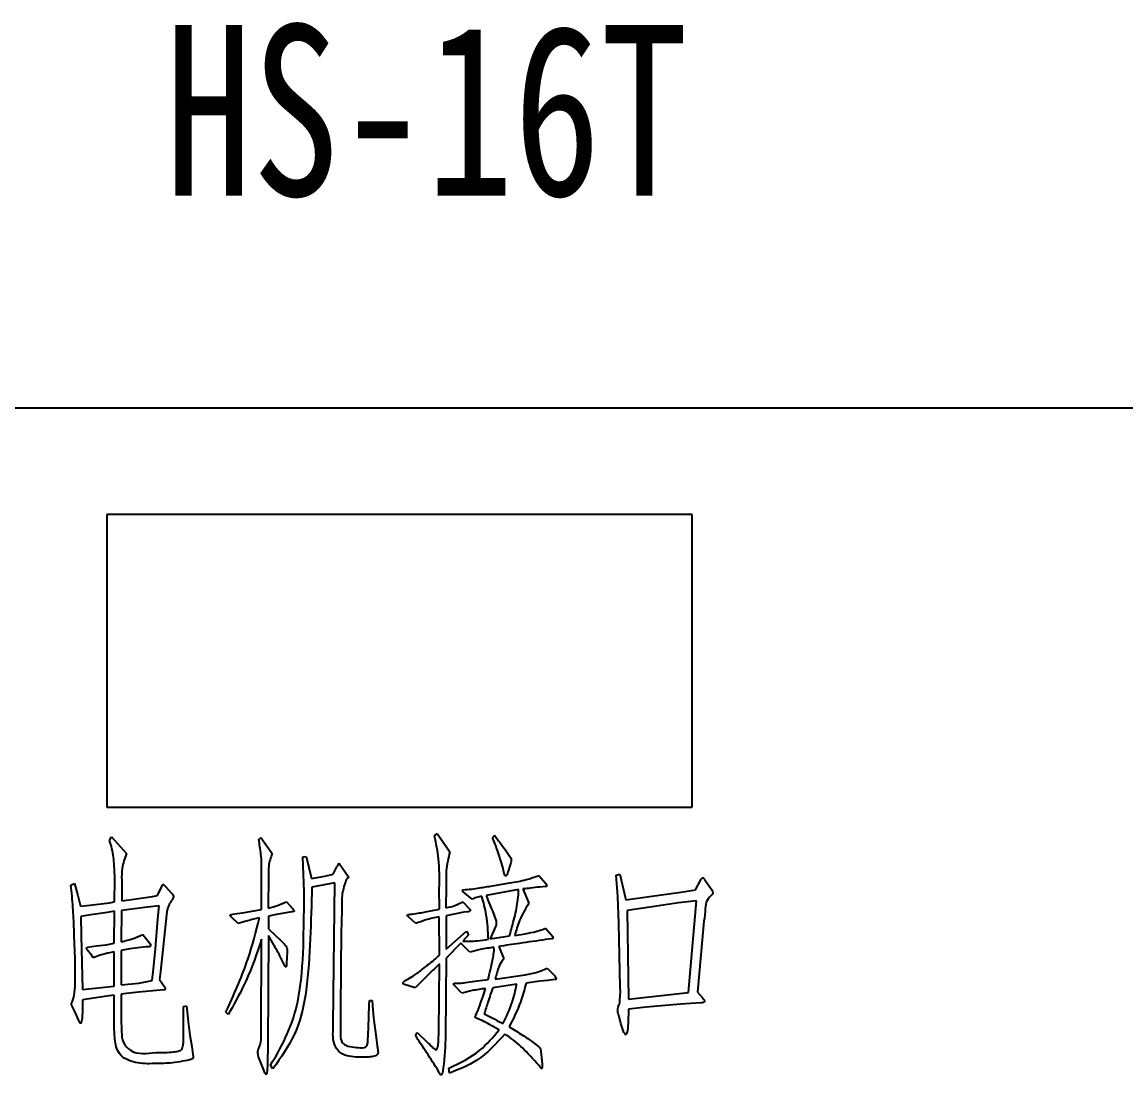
# Model space of a CAD drawing. Header units: millimetres. Extents: x 514 to 849, y -119 to 297.
# Drawn here: x 558.54 to 581.16, y 275.18 to 296.77 of the extents above; entities that cross this region are included whole.
import ezdxf

# ---------------------------------------------------------------- set-up
doc = ezdxf.new("R2010")
doc.units = ezdxf.units.MM
doc.styles.add('SLDTEXTSTYLE1', font='hyswlongfangsong.ttf')

msp = doc.modelspace()

# ---------------------------------------------------------------- linework, layer by layer
at = {"color": 7, "linetype": 'Continuous', "lineweight": 25}
for p, q in [((514.247, 288.858), (614.247, 288.858)), ((560.275, 286.669), (560.275, 280.669)), ((572.275, 286.669), (560.275, 286.669)), ((572.275, 280.669), (572.275, 286.669)), ((560.275, 280.669), (572.275, 280.669)), ((566.994, 280.08), (567.044, 280.131)), ((567.044, 280.131), (567.306, 279.758)), ((568.177, 280.045), (568.217, 280.096)), ((560.327, 279.99), (560.373, 280.06)), ((560.373, 280.06), (560.675, 279.718)), ((563.387, 280.01), (563.431, 280.05)), ((563.431, 280.05), (563.663, 279.718)), ((564.293, 279.653), (564.358, 279.662)), ((564.317, 278.938), (564.293, 279.653)), ((564.358, 279.662), (564.469, 279.21)), ((568.468, 279.763), (568.549, 279.642)), ((564.917, 279.295), (564.992, 279.446)), ((565.078, 279.461), (565.194, 279.29)), ((568.413, 279.335), (568.388, 279.441)), ((568.554, 279.532), (568.494, 279.335)), ((560.433, 278.731), (560.438, 279.194)), ((563.447, 278.57), (563.447, 279.315)), ((563.588, 279.254), (563.583, 278.6)), ((564.469, 279.21), (564.74, 279.254)), ((564.74, 279.254), (564.917, 279.295)), ((565.194, 279.29), (565.229, 279.24)), ((569.128, 279.27), (569.274, 279.104)), ((570.717, 279.275), (570.787, 279.295)), ((570.747, 278.842), (570.717, 279.275)), ((570.787, 279.295), (570.913, 278.771)), ((559.538, 279.073), (559.613, 279.104)), ((559.613, 279.104), (559.679, 278.857)), ((560.579, 279.174), (560.579, 278.751)), ((561.31, 278.857), (561.395, 279.033)), ((561.48, 279.043), (561.601, 278.908)), ((564.947, 279.119), (564.478, 279.033)), ((564.921, 276.843), (564.947, 279.119)), ((567.095, 278.58), (567.089, 279.003)), ((567.23, 279.043), (567.225, 278.606)), ((568.715, 278.983), (568.051, 278.862)), ((568.177, 279.058), (568.534, 279.119)), ((568.71, 278.872), (568.715, 278.983)), ((568.801, 278.993), (568.922, 278.701)), ((569.264, 279.043), (569.149, 279.033)), ((572.041, 278.928), (572.343, 278.978)), ((572.343, 278.978), (572.443, 279.169)), ((572.529, 279.184), (572.675, 278.973)), ((559.679, 278.857), (559.734, 278.641)), ((560.579, 278.751), (560.826, 278.782)), ((560.826, 278.782), (561.213, 278.837)), ((561.213, 278.837), (561.31, 278.857)), ((567.764, 278.787), (567.578, 278.938)), ((570.772, 278.293), (570.747, 278.842)), ((570.913, 278.771), (571.396, 278.837)), ((571.396, 278.837), (572.041, 278.928)), ((572.358, 278.747), (571.991, 278.706)), ((572.197, 276.869), (572.358, 278.747)), ((559.734, 278.641), (559.925, 278.661)), ((559.925, 278.661), (560.327, 278.711)), ((560.283, 278.509), (559.945, 278.465)), ((560.433, 278.535), (560.283, 278.509)), ((560.327, 278.711), (560.433, 278.731)), ((560.428, 277.881), (560.433, 278.535)), ((560.574, 278.55), (560.569, 277.911)), ((561.108, 278.621), (560.574, 278.55)), ((561.345, 278.646), (561.108, 278.621)), ((561.319, 278.379), (561.345, 278.646)), ((562.853, 278.474), (563.094, 278.509)), ((563.094, 278.509), (563.29, 278.545)), ((563.29, 278.545), (563.447, 278.57)), ((564.066, 278.525), (563.789, 278.474)), ((563.955, 278.731), (564.086, 278.586)), ((566.808, 278.525), (567.095, 278.58)), ((567.593, 278.515), (567.23, 278.445)), ((567.568, 278.731), (567.703, 278.59)), ((567.673, 278.525), (567.593, 278.515)), ((568.187, 278.525), (568.247, 278.354)), ((571.452, 278.63), (570.938, 278.555)), ((570.938, 278.555), (570.968, 276.737)), ((571.991, 278.706), (571.452, 278.63)), ((559.945, 278.465), (559.739, 278.429)), ((559.739, 278.429), (559.749, 278.037)), ((561.269, 277.764), (561.319, 278.379)), ((561.495, 278.465), (561.44, 277.941)), ((562.964, 278.283), (562.832, 278.414)), ((563.789, 278.474), (563.588, 278.434)), ((563.588, 278.434), (563.588, 278.178)), ((564.308, 277.951), (564.313, 278.344)), ((566.606, 278.283), (566.455, 278.424)), ((567.095, 277.639), (567.089, 278.419)), ((567.23, 278.445), (567.23, 277.76)), ((570.798, 276.975), (570.772, 278.293)), ((572.514, 278.333), (572.378, 276.878)), ((561.012, 278.057), (561.148, 277.89)), ((563.588, 278.178), (563.729, 278.042)), ((567.23, 277.76), (567.648, 278.127)), ((567.648, 278.127), (567.688, 278.052)), ((568.242, 278.223), (568.131, 277.971)), ((568.635, 278.042), (568.847, 278.077)), ((569.269, 278.187), (569.415, 278.022)), ((559.623, 277.563), (559.608, 278.037)), ((559.749, 278.037), (559.779, 276.929)), ((560.056, 277.825), (560.262, 277.85)), ((560.262, 277.85), (560.428, 277.881)), ((561.44, 277.941), (561.374, 277.301)), ((563.437, 276.023), (563.447, 277.966)), ((563.588, 278.037), (563.578, 275.807)), ((563.729, 278.042), (563.834, 277.941)), ((563.834, 277.941), (563.915, 277.861)), ((567.532, 277.881), (567.23, 277.573)), ((567.714, 277.699), (567.532, 277.881)), ((567.688, 278.052), (567.568, 277.921)), ((568.131, 277.971), (568.529, 278.031)), ((569.385, 277.971), (569.269, 277.956)), ((559.96, 277.634), (559.875, 277.744)), ((559.88, 277.8), (560.056, 277.825)), ((559.995, 277.583), (559.96, 277.634)), ((560.136, 277.634), (559.995, 277.583)), ((560.292, 277.674), (560.136, 277.634)), ((560.428, 277.704), (560.292, 277.674)), ((560.424, 277.004), (560.428, 277.704)), ((560.746, 277.764), (560.569, 277.729)), ((560.569, 277.729), (560.569, 277.025)), ((560.907, 277.785), (560.746, 277.764)), ((561.072, 277.805), (560.907, 277.785)), ((561.143, 277.81), (561.072, 277.805)), ((561.229, 277.357), (561.269, 277.764)), ((563.93, 277.407), (563.83, 277.609)), ((563.971, 277.694), (563.96, 277.473)), ((568.212, 277.724), (568.207, 277.8)), ((568.307, 277.815), (568.413, 277.563)), ((559.628, 277.186), (559.623, 277.563)), ((565.073, 277.508), (565.068, 276.969)), ((567.079, 276.058), (567.095, 277.458)), ((567.23, 277.573), (567.215, 275.998)), ((561.204, 277.116), (561.229, 277.357)), ((561.374, 277.301), (561.354, 277.14)), ((566.394, 277.116), (566.561, 277.216)), ((568.232, 277.145), (568.851, 277.236)), ((569.299, 277.372), (569.455, 277.211)), ((559.779, 276.929), (560.424, 277.004)), ((560.569, 277.025), (560.931, 277.065)), ((560.931, 277.065), (561.103, 277.095)), ((561.103, 277.095), (561.204, 277.116)), ((561.354, 277.14), (561.451, 277.004)), ((561.451, 276.924), (561.37, 276.919)), ((566.596, 276.964), (566.374, 277.035)), ((567.553, 276.858), (567.401, 277.015)), ((567.814, 277.1), (568.091, 277.136)), ((567.99, 276.793), (568.036, 276.954)), ((568.675, 277.039), (568.187, 276.969)), ((569.149, 277.1), (568.871, 277.065)), ((569.304, 277.12), (569.149, 277.1)), ((569.46, 277.136), (569.304, 277.12)), ((570.803, 276.889), (570.798, 276.975)), ((559.779, 276.723), (559.774, 276.496)), ((559.91, 276.743), (559.779, 276.723)), ((560.272, 276.798), (559.91, 276.743)), ((560.424, 276.813), (560.272, 276.798)), ((560.424, 276.219), (560.424, 276.813)), ((560.675, 276.849), (560.569, 276.834)), ((560.569, 276.834), (560.569, 276.29)), ((560.927, 276.878), (560.675, 276.849)), ((561.37, 276.919), (560.927, 276.878)), ((564.917, 276.179), (564.921, 276.843)), ((565.652, 276.617), (565.657, 276.708)), ((565.657, 276.708), (565.712, 276.708)), ((565.712, 276.708), (565.722, 276.607)), ((567.93, 276.632), (567.99, 276.793)), ((570.792, 276.713), (570.798, 276.808)), ((570.798, 276.808), (570.803, 276.889)), ((570.968, 276.737), (572.197, 276.869)), ((572.378, 276.878), (572.489, 276.753)), ((559.623, 276.466), (559.573, 276.576)), ((559.774, 276.496), (559.769, 276.365)), ((561.848, 276.587), (561.908, 276.596)), ((561.848, 275.872), (561.848, 276.587)), ((561.908, 276.596), (561.918, 276.476)), ((561.918, 276.476), (561.943, 276.27)), ((562.712, 276.466), (562.752, 276.547)), ((562.797, 276.481), (562.762, 276.42)), ((565.637, 276.144), (565.652, 276.617)), ((565.722, 276.607), (565.743, 276.35)), ((567.835, 276.4), (567.875, 276.491)), ((570.968, 276.526), (570.959, 276.234)), ((571.331, 276.567), (570.968, 276.526)), ((572.036, 276.632), (571.331, 276.567)), ((572.458, 276.657), (572.036, 276.632)), ((559.699, 276.294), (559.623, 276.466)), ((561.943, 276.27), (561.979, 275.998)), ((562.762, 276.42), (562.712, 276.466)), ((565.743, 276.35), (565.778, 276.053)), ((567.895, 276.325), (567.849, 276.345)), ((567.965, 276.294), (567.895, 276.325)), ((570.812, 276.234), (570.767, 276.406)), ((565.626, 275.882), (565.637, 276.144)), ((565.778, 276.053), (565.813, 275.787)), ((566.601, 275.983), (566.636, 276.053)), ((566.636, 276.053), (566.848, 275.847)), ((567.075, 275.897), (567.079, 276.058)), ((570.858, 276.093), (570.812, 276.234)), ((561.979, 275.998), (562.014, 275.766)), ((563.578, 275.807), (563.568, 275.399)), ((569.008, 275.851), (569.128, 275.756)), ((562.014, 275.766), (562.039, 275.6)), ((569.173, 275.661), (569.199, 275.408)), ((562.014, 275.505), (561.974, 275.489)), ((563.492, 275.278), (563.396, 275.52)), ((563.628, 275.384), (563.673, 275.459)), ((563.678, 275.303), (563.628, 275.384)), ((563.673, 275.459), (563.739, 275.56)), ((563.744, 275.394), (563.678, 275.303)), ((569.158, 275.338), (569.128, 275.379)), ((569.199, 275.408), (569.199, 275.384)), ((567.084, 275.232), (567.044, 275.303)), ((567.296, 275.218), (567.286, 275.318))]:
    msp.add_line(p, q, dxfattribs=at)
for points, knots in [([(568.217, 280.096), (568.264, 280.034), (568.349, 279.924), (568.432, 279.812), (568.468, 279.763)], [0, 0, 0, 0, 0.560001, 1, 1, 1, 1]), ([(560.438, 279.194), (560.436, 279.286), (560.433, 279.436), (560.413, 279.645), (560.385, 279.821), (560.346, 279.934), (560.327, 279.99)], [0, 0, 0, 0, 0.3400253, 0.5600796, 0.7800208, 1, 1, 1, 1]), ([(563.447, 279.315), (563.447, 279.446), (563.448, 279.679), (563.405, 279.909), (563.387, 280.01)], [0, 0, 0, 0, 0.560018, 1, 1, 1, 1]), ([(567.089, 279.003), (567.092, 279.206), (567.096, 279.569), (567.025, 279.924), (566.994, 280.08)], [0, 0, 0, 0, 0.560807, 1, 1, 1, 1]), ([(568.388, 279.441), (568.355, 279.556), (568.297, 279.762), (568.214, 279.958), (568.177, 280.045)], [0, 0, 0, 0, 0.559861, 1, 1, 1, 1]), ([(560.675, 279.718), (560.639, 279.619), (560.576, 279.443), (560.578, 279.256), (560.579, 279.174)], [0, 0, 0, 0, 0.558799, 1, 1, 1, 1]), ([(563.663, 279.718), (563.633, 279.634), (563.58, 279.484), (563.585, 279.325), (563.588, 279.254)], [0, 0, 0, 0, 0.5580136, 1, 1, 1, 1]), ([(567.306, 279.758), (567.274, 279.627), (567.218, 279.392), (567.227, 279.15), (567.23, 279.043)], [0, 0, 0, 0, 0.556676, 1, 1, 1, 1]), ([(568.549, 279.642), (568.556, 279.622), (568.569, 279.585), (568.559, 279.548), (568.554, 279.532)], [0, 0, 0, 0, 0.558257, 1, 1, 1, 1]), ([(564.992, 279.446), (565.002, 279.466), (565.013, 279.488), (565.026, 279.511), (565.027, 279.516), (565.028, 279.518), (565.029, 279.518), (565.03, 279.519), (565.031, 279.518), (565.033, 279.517), (565.042, 279.509), (565.055, 279.489), (565.07, 279.471), (565.078, 279.461)], [0, 0, 0, 0, 0.418009, 0.472636, 0.503559, 0.509963, 0.515375, 0.520315, 0.525823, 0.544743, 0.564926, 0.74974, 1, 1, 1, 1]), ([(565.183, 279.19), (565.15, 279.091), (565.082, 278.892), (565.093, 278.574), (565.077, 278.114), (565.074, 277.758), (565.073, 277.508)], [0, 0, 0, 0, 0.182241, 0.369917, 0.557603, 1, 1, 1, 1]), ([(565.229, 279.24), (565.226, 279.234), (565.221, 279.222), (565.204, 279.206), (565.191, 279.196), (565.183, 279.19)], [0, 0, 0, 0, 0.277795, 0.559233, 1, 1, 1, 1]), ([(568.494, 279.335), (568.489, 279.321), (568.482, 279.3), (568.471, 279.276), (568.463, 279.265), (568.457, 279.261), (568.452, 279.259), (568.446, 279.26), (568.44, 279.264), (568.432, 279.275), (568.423, 279.299), (568.417, 279.321), (568.413, 279.335)], [0, 0, 0, 0, 0.249268, 0.374023, 0.444171, 0.472695, 0.499968, 0.530604, 0.563013, 0.625871, 0.750673, 1, 1, 1, 1]), ([(568.534, 279.119), (568.648, 279.137), (568.85, 279.17), (569.044, 279.24), (569.128, 279.27)], [0, 0, 0, 0, 0.560435, 1, 1, 1, 1]), ([(572.443, 279.169), (572.449, 279.18), (572.458, 279.194), (572.47, 279.211), (572.477, 279.22), (572.484, 279.222), (572.489, 279.222), (572.498, 279.217), (572.511, 279.203), (572.522, 279.192), (572.529, 279.184)], [0, 0, 0, 0, 0.278729, 0.388708, 0.498, 0.529576, 0.559665, 0.62032, 0.753887, 1, 1, 1, 1]), ([(559.608, 278.037), (559.603, 278.154), (559.596, 278.348), (559.581, 278.618), (559.563, 278.846), (559.546, 278.997), (559.538, 279.073)], [0, 0, 0, 0, 0.339991, 0.559997, 0.77999, 1, 1, 1, 1]), ([(561.395, 279.033), (561.399, 279.043), (561.406, 279.058), (561.416, 279.074), (561.422, 279.082), (561.426, 279.085), (561.431, 279.086), (561.436, 279.083), (561.441, 279.079), (561.449, 279.073), (561.463, 279.061), (561.474, 279.05), (561.48, 279.043)], [0, 0, 0, 0, 0.249427, 0.374628, 0.437034, 0.469331, 0.499793, 0.543675, 0.589273, 0.657291, 0.78015, 1, 1, 1, 1]), ([(564.478, 279.033), (564.468, 278.68), (564.447, 277.973), (564.392, 276.995), (564.212, 276.089), (563.9, 275.625), (563.744, 275.394)], [0, 0, 0, 0, 0.2803559, 0.560527, 0.7801924, 1, 1, 1, 1]), ([(567.578, 278.938), (567.574, 278.94), (567.569, 278.943), (567.566, 278.951), (567.565, 278.959), (567.569, 278.969), (567.575, 278.975), (567.578, 278.978)], [0, 0, 0, 0, 0.249734, 0.375095, 0.501084, 0.750073, 1, 1, 1, 1]), ([(567.578, 278.978), (567.634, 278.981), (567.747, 278.987), (567.946, 279.02), (568.089, 279.044), (568.177, 279.058)], [0, 0, 0, 0, 0.278354, 0.558999, 1, 1, 1, 1]), ([(569.149, 279.033), (569.084, 279.025), (568.968, 279.011), (568.852, 278.998), (568.801, 278.993)], [0, 0, 0, 0, 0.559982, 1, 1, 1, 1]), ([(569.274, 279.104), (569.277, 279.094), (569.282, 279.079), (569.292, 279.064), (569.292, 279.056), (569.291, 279.052), (569.288, 279.049), (569.284, 279.044), (569.275, 279.042), (569.268, 279.043), (569.264, 279.043)], [0, 0, 0, 0, 0.370073, 0.559792, 0.60517, 0.652068, 0.700309, 0.747409, 0.867821, 1, 1, 1, 1]), ([(572.675, 278.973), (572.684, 278.956), (572.697, 278.934), (572.695, 278.901), (572.688, 278.889), (572.685, 278.882)], [0, 0, 0, 0, 0.560529, 0.779657, 1, 1, 1, 1]), ([(561.601, 278.908), (561.614, 278.892), (561.634, 278.868), (561.641, 278.827), (561.624, 278.786), (561.594, 278.745), (561.526, 278.645), (561.509, 278.546), (561.495, 278.465)], [0, 0, 0, 0, 0.125257, 0.187399, 0.250104, 0.390685, 0.501153, 1, 1, 1, 1]), ([(564.313, 278.344), (564.315, 278.455), (564.32, 278.653), (564.318, 278.85), (564.317, 278.938)], [0, 0, 0, 0, 0.560013, 1, 1, 1, 1]), ([(567.961, 278.842), (567.923, 278.834), (567.856, 278.821), (567.792, 278.797), (567.764, 278.787)], [0, 0, 0, 0, 0.560089, 1, 1, 1, 1]), ([(568.096, 277.961), (568.088, 278.129), (568.075, 278.427), (567.995, 278.715), (567.961, 278.842)], [0, 0, 0, 0, 0.560191, 1, 1, 1, 1]), ([(568.051, 278.862), (568.074, 278.798), (568.115, 278.684), (568.165, 278.574), (568.187, 278.525)], [0, 0, 0, 0, 0.560296, 1, 1, 1, 1]), ([(568.529, 278.031), (568.555, 278.125), (568.598, 278.28), (568.654, 278.497), (568.687, 278.684), (568.702, 278.809), (568.71, 278.872)], [0, 0, 0, 0, 0.34002, 0.560036, 0.779976, 1, 1, 1, 1]), ([(572.685, 278.882), (572.643, 278.844), (572.557, 278.767), (572.539, 278.56), (572.524, 278.419), (572.514, 278.333)], [0, 0, 0, 0, 0.277668, 0.558123, 1, 1, 1, 1]), ([(563.583, 278.6), (563.654, 278.619), (563.782, 278.653), (563.902, 278.707), (563.955, 278.731)], [0, 0, 0, 0, 0.559977, 1, 1, 1, 1]), ([(564.086, 278.586), (564.091, 278.577), (564.098, 278.565), (564.109, 278.552), (564.113, 278.545), (564.114, 278.541), (564.113, 278.537), (564.111, 278.533), (564.103, 278.531), (564.088, 278.527), (564.075, 278.526), (564.066, 278.525)], [0, 0, 0, 0, 0.274352, 0.408215, 0.457341, 0.502845, 0.533669, 0.564814, 0.626797, 0.752526, 1, 1, 1, 1]), ([(566.531, 278.48), (566.583, 278.487), (566.675, 278.499), (566.767, 278.517), (566.808, 278.525)], [0, 0, 0, 0, 0.559985, 1, 1, 1, 1]), ([(567.225, 278.606), (567.292, 278.621), (567.412, 278.648), (567.52, 278.706), (567.568, 278.731)], [0, 0, 0, 0, 0.560185, 1, 1, 1, 1]), ([(567.703, 278.59), (567.709, 278.584), (567.718, 278.574), (567.723, 278.557), (567.722, 278.543), (567.709, 278.534), (567.693, 278.528), (567.681, 278.526), (567.673, 278.525)], [0, 0, 0, 0, 0.24842, 0.377334, 0.498841, 0.639124, 0.782765, 1, 1, 1, 1]), ([(568.922, 278.701), (568.854, 278.585), (568.733, 278.376), (568.665, 278.144), (568.635, 278.042)], [0, 0, 0, 0, 0.557345, 1, 1, 1, 1]), ([(562.752, 276.547), (562.903, 276.882), (563.172, 277.482), (563.331, 278.119), (563.402, 278.399)], [0, 0, 0, 0, 0.559942, 1, 1, 1, 1]), ([(562.832, 278.414), (562.826, 278.42), (562.817, 278.428), (562.807, 278.44), (562.804, 278.449), (562.806, 278.456), (562.812, 278.461), (562.82, 278.465), (562.834, 278.471), (562.845, 278.473), (562.853, 278.474)], [0, 0, 0, 0, 0.248487, 0.377768, 0.438977, 0.501626, 0.578694, 0.65867, 0.780894, 1, 1, 1, 1]), ([(563.402, 278.399), (563.319, 278.381), (563.171, 278.349), (563.027, 278.304), (562.964, 278.283)], [0, 0, 0, 0, 0.560111, 1, 1, 1, 1]), ([(566.455, 278.424), (566.45, 278.428), (566.444, 278.433), (566.438, 278.441), (566.435, 278.453), (566.441, 278.462), (566.445, 278.469)], [0, 0, 0, 0, 0.313129, 0.439642, 0.563641, 1, 1, 1, 1]), ([(566.445, 278.469), (566.461, 278.471), (566.49, 278.475), (566.518, 278.478), (566.531, 278.48)], [0, 0, 0, 0, 0.559979, 1, 1, 1, 1]), ([(567.089, 278.419), (566.997, 278.402), (566.831, 278.372), (566.675, 278.31), (566.606, 278.283)], [0, 0, 0, 0, 0.560211, 1, 1, 1, 1]), ([(568.247, 278.354), (568.253, 278.329), (568.264, 278.285), (568.249, 278.242), (568.242, 278.223)], [0, 0, 0, 0, 0.559767, 1, 1, 1, 1]), ([(560.569, 277.911), (560.654, 277.931), (560.806, 277.966), (560.949, 278.029), (561.012, 278.057)], [0, 0, 0, 0, 0.5602181, 1, 1, 1, 1]), ([(568.847, 278.077), (568.927, 278.091), (569.072, 278.115), (569.209, 278.165), (569.269, 278.187)], [0, 0, 0, 0, 0.560055, 1, 1, 1, 1]), ([(561.148, 277.89), (561.158, 277.876), (561.171, 277.858), (561.172, 277.832), (561.167, 277.819), (561.156, 277.811), (561.148, 277.81), (561.143, 277.81)], [0, 0, 0, 0, 0.497291, 0.623245, 0.751483, 0.870417, 1, 1, 1, 1]), ([(563.447, 277.966), (563.351, 277.677), (563.178, 277.163), (562.914, 276.689), (562.797, 276.481)], [0, 0, 0, 0, 0.55999, 1, 1, 1, 1]), ([(563.83, 277.609), (563.786, 277.689), (563.709, 277.834), (563.625, 277.975), (563.588, 278.037)], [0, 0, 0, 0, 0.560004, 1, 1, 1, 1]), ([(563.739, 275.56), (563.848, 275.765), (564.066, 276.176), (564.271, 276.988), (564.294, 277.586), (564.308, 277.951)], [0, 0, 0, 0, 0.27975, 0.559828, 1, 1, 1, 1]), ([(563.915, 277.861), (563.927, 277.849), (563.953, 277.825), (563.969, 277.764), (563.97, 277.721), (563.971, 277.694)], [0, 0, 0, 0, 0.281482, 0.558186, 1, 1, 1, 1]), ([(567.568, 277.921), (567.667, 277.922), (567.844, 277.924), (568.019, 277.95), (568.096, 277.961)], [0, 0, 0, 0, 0.559637, 1, 1, 1, 1]), ([(569.269, 277.956), (569.09, 277.93), (568.769, 277.883), (568.448, 277.836), (568.307, 277.815)], [0, 0, 0, 0, 0.559998, 1, 1, 1, 1]), ([(569.415, 278.022), (569.416, 278.016), (569.419, 278.004), (569.422, 277.987), (569.413, 277.976), (569.401, 277.97), (569.392, 277.971), (569.385, 277.971)], [0, 0, 0, 0, 0.249654, 0.495047, 0.622255, 0.744076, 1, 1, 1, 1]), ([(559.875, 277.744), (559.871, 277.749), (559.863, 277.758), (559.855, 277.772), (559.858, 277.785), (559.865, 277.795), (559.874, 277.798), (559.88, 277.8)], [0, 0, 0, 0, 0.248967, 0.499806, 0.624347, 0.751243, 1, 1, 1, 1]), ([(566.561, 277.216), (566.624, 277.261), (566.727, 277.335), (566.866, 277.444), (566.983, 277.539), (567.057, 277.606), (567.095, 277.639)], [0, 0, 0, 0, 0.339859, 0.559927, 0.779984, 1, 1, 1, 1]), ([(568.207, 277.8), (568.114, 277.785), (567.948, 277.757), (567.785, 277.717), (567.714, 277.699)], [0, 0, 0, 0, 0.560041, 1, 1, 1, 1]), ([(568.091, 277.136), (568.107, 277.202), (568.132, 277.311), (568.166, 277.464), (568.194, 277.593), (568.206, 277.68), (568.212, 277.724)], [0, 0, 0, 0, 0.340058, 0.560111, 0.780131, 1, 1, 1, 1]), ([(563.96, 277.473), (563.96, 277.459), (563.96, 277.44), (563.956, 277.416), (563.953, 277.403), (563.946, 277.399), (563.942, 277.398), (563.938, 277.398), (563.934, 277.402), (563.932, 277.405), (563.93, 277.407)], [0, 0, 0, 0, 0.417955, 0.601187, 0.745367, 0.810882, 0.842509, 0.871641, 0.931058, 1, 1, 1, 1]), ([(567.095, 277.458), (567, 277.367), (566.831, 277.205), (566.668, 277.038), (566.596, 276.964)], [0, 0, 0, 0, 0.560023, 1, 1, 1, 1]), ([(568.413, 277.563), (568.381, 277.522), (568.327, 277.454), (568.291, 277.339), (568.26, 277.243), (568.241, 277.178), (568.232, 277.145)], [0, 0, 0, 0, 0.33856, 0.558999, 0.779509, 1, 1, 1, 1]), ([(559.593, 276.753), (559.605, 276.833), (559.627, 276.977), (559.627, 277.122), (559.628, 277.186)], [0, 0, 0, 0, 0.558193, 1, 1, 1, 1]), ([(568.851, 277.236), (568.938, 277.251), (569.093, 277.277), (569.236, 277.343), (569.299, 277.372)], [0, 0, 0, 0, 0.560001, 1, 1, 1, 1]), ([(569.455, 277.211), (569.463, 277.201), (569.474, 277.187), (569.485, 277.165), (569.483, 277.149), (569.478, 277.141), (569.471, 277.136), (569.465, 277.136), (569.46, 277.136)], [0, 0, 0, 0, 0.374216, 0.561198, 0.749331, 0.8122, 0.871378, 1, 1, 1, 1]), ([(561.451, 277.004), (561.461, 276.988), (561.473, 276.969), (561.473, 276.942), (561.47, 276.931), (561.46, 276.925), (561.454, 276.924), (561.451, 276.924)], [0, 0, 0, 0, 0.556716, 0.68199, 0.807092, 0.898957, 1, 1, 1, 1]), ([(565.068, 276.969), (565.065, 276.831), (565.06, 276.585), (565.062, 276.338), (565.062, 276.23)], [0, 0, 0, 0, 0.560005, 1, 1, 1, 1]), ([(566.374, 277.035), (566.37, 277.036), (566.36, 277.039), (566.351, 277.049), (566.349, 277.061), (566.352, 277.075), (566.366, 277.095), (566.383, 277.108), (566.394, 277.116)], [0, 0, 0, 0, 0.1284681, 0.2492327, 0.345888, 0.4397552, 0.6261732, 1, 1, 1, 1]), ([(567.401, 277.015), (567.398, 277.018), (567.39, 277.023), (567.384, 277.033), (567.382, 277.042), (567.384, 277.051), (567.388, 277.056), (567.392, 277.06)], [0, 0, 0, 0, 0.2498939, 0.4988212, 0.6258482, 0.7511155, 1, 1, 1, 1]), ([(567.392, 277.06), (567.431, 277.06), (567.51, 277.061), (567.651, 277.078), (567.752, 277.092), (567.814, 277.1)], [0, 0, 0, 0, 0.27829, 0.558951, 1, 1, 1, 1]), ([(568.036, 276.954), (567.945, 276.941), (567.782, 276.917), (567.623, 276.876), (567.553, 276.858)], [0, 0, 0, 0, 0.560113, 1, 1, 1, 1]), ([(568.187, 276.969), (568.152, 276.87), (568.09, 276.693), (568.035, 276.514), (568.011, 276.435)], [0, 0, 0, 0, 0.55999, 1, 1, 1, 1]), ([(568.393, 276.23), (568.464, 276.375), (568.591, 276.634), (568.649, 276.915), (568.675, 277.039)], [0, 0, 0, 0, 0.559995, 1, 1, 1, 1]), ([(568.871, 277.065), (568.821, 276.89), (568.731, 276.579), (568.584, 276.291), (568.519, 276.164)], [0, 0, 0, 0, 0.560183, 1, 1, 1, 1]), ([(559.573, 276.576), (559.568, 276.586), (559.561, 276.604), (559.546, 276.631), (559.555, 276.655), (559.567, 276.696), (559.581, 276.728), (559.593, 276.753)], [0, 0, 0, 0, 0.175058, 0.313762, 0.451836, 0.559712, 1, 1, 1, 1]), ([(570.772, 276.612), (570.777, 276.631), (570.786, 276.664), (570.791, 276.698), (570.792, 276.713)], [0, 0, 0, 0, 0.5598494, 1, 1, 1, 1]), ([(572.489, 276.753), (572.498, 276.742), (572.511, 276.727), (572.522, 276.704), (572.524, 276.689), (572.52, 276.678), (572.511, 276.668), (572.49, 276.66), (572.471, 276.658), (572.458, 276.657)], [0, 0, 0, 0, 0.2797265, 0.3900665, 0.4996698, 0.5626979, 0.6250384, 0.7506386, 1, 1, 1, 1]), ([(567.875, 276.491), (567.885, 276.518), (567.904, 276.564), (567.922, 276.612), (567.93, 276.632)], [0, 0, 0, 0, 0.560019, 1, 1, 1, 1]), ([(570.767, 276.406), (570.755, 276.445), (570.734, 276.515), (570.761, 276.582), (570.772, 276.612)], [0, 0, 0, 0, 0.558118, 1, 1, 1, 1]), ([(559.769, 276.365), (559.765, 276.328), (559.762, 276.287), (559.747, 276.246), (559.743, 276.242), (559.736, 276.24), (559.728, 276.243), (559.711, 276.259), (559.704, 276.278), (559.699, 276.294)], [0, 0, 0, 0, 0.560713, 0.610662, 0.632202, 0.653972, 0.702622, 0.749503, 1, 1, 1, 1]), ([(560.569, 276.29), (560.571, 276.216), (560.576, 276.068), (560.588, 275.839), (560.832, 275.585), (561.096, 275.618), (561.284, 275.64)], [0, 0, 0, 0, 0.188483, 0.376499, 0.55704, 1, 1, 1, 1]), ([(567.849, 276.345), (567.844, 276.347), (567.835, 276.35), (567.828, 276.359), (567.825, 276.37), (567.827, 276.385), (567.832, 276.395), (567.835, 276.4)], [0, 0, 0, 0, 0.249489, 0.37475, 0.501112, 0.75067, 1, 1, 1, 1]), ([(568.313, 276.104), (568.249, 276.142), (568.136, 276.21), (568.017, 276.269), (567.965, 276.294)], [0, 0, 0, 0, 0.559967, 1, 1, 1, 1]), ([(568.011, 276.435), (568.082, 276.398), (568.211, 276.331), (568.337, 276.261), (568.393, 276.23)], [0, 0, 0, 0, 0.55999, 1, 1, 1, 1]), ([(561.249, 275.414), (561.12, 275.41), (560.866, 275.403), (560.499, 275.57), (560.432, 275.917), (560.427, 276.118), (560.424, 276.219)], [0, 0, 0, 0, 0.2834421, 0.5563521, 0.7772563, 1, 1, 1, 1]), ([(563.396, 275.52), (563.38, 275.567), (563.346, 275.662), (563.447, 275.818), (563.44, 275.945), (563.437, 276.023)], [0, 0, 0, 0, 0.275249, 0.556151, 1, 1, 1, 1]), ([(565.42, 275.545), (565.361, 275.549), (565.242, 275.558), (565.066, 275.611), (564.892, 275.824), (564.907, 276.032), (564.917, 276.179)], [0, 0, 0, 0, 0.187548, 0.374641, 0.559649, 1, 1, 1, 1]), ([(565.062, 276.23), (565.064, 276.164), (565.068, 276.048), (565.06, 275.895), (565.132, 275.803), (565.243, 275.759), (565.331, 275.751), (565.39, 275.746)], [0, 0, 0, 0, 0.280862, 0.501186, 0.624828, 0.749731, 1, 1, 1, 1]), ([(567.286, 275.318), (567.509, 275.425), (567.907, 275.616), (568.189, 275.955), (568.313, 276.104)], [0, 0, 0, 0, 0.560662, 1, 1, 1, 1]), ([(568.519, 276.164), (568.613, 276.11), (568.78, 276.013), (568.938, 275.901), (569.008, 275.851)], [0, 0, 0, 0, 0.560013, 1, 1, 1, 1]), ([(570.959, 276.234), (570.954, 276.172), (570.949, 276.101), (570.929, 276.022), (570.916, 276.012), (570.909, 276.009), (570.901, 276.012), (570.876, 276.035), (570.867, 276.066), (570.858, 276.093)], [0, 0, 0, 0, 0.561238, 0.655397, 0.67987, 0.703625, 0.725772, 0.750042, 1, 1, 1, 1]), ([(561.284, 275.64), (561.402, 275.64), (561.554, 275.639), (561.717, 275.662), (561.774, 275.678), (561.812, 275.7), (561.829, 275.746), (561.84, 275.803), (561.845, 275.846), (561.848, 275.872)], [0, 0, 0, 0, 0.4998879, 0.63981, 0.6950295, 0.7494522, 0.81929, 0.8900295, 1, 1, 1, 1]), ([(565.39, 275.746), (565.446, 275.739), (565.509, 275.73), (565.576, 275.75), (565.594, 275.762), (565.606, 275.779), (565.62, 275.819), (565.623, 275.854), (565.626, 275.882)], [0, 0, 0, 0, 0.498859, 0.561283, 0.624064, 0.685806, 0.748954, 1, 1, 1, 1]), ([(567.044, 275.303), (566.962, 275.431), (566.816, 275.658), (566.667, 275.884), (566.601, 275.983)], [0, 0, 0, 0, 0.559985, 1, 1, 1, 1]), ([(566.848, 275.847), (566.878, 275.817), (566.921, 275.775), (566.976, 275.722), (567.004, 275.704), (567.019, 275.696)], [0, 0, 0, 0, 0.561267, 0.78182, 1, 1, 1, 1]), ([(567.019, 275.696), (567.023, 275.696), (567.033, 275.698), (567.044, 275.714), (567.056, 275.743), (567.069, 275.806), (567.072, 275.861), (567.075, 275.897)], [0, 0, 0, 0, 0.062024, 0.125149, 0.249775, 0.499796, 1, 1, 1, 1]), ([(567.215, 275.998), (567.21, 275.773), (567.205, 275.524), (567.159, 275.262), (567.152, 275.216), (567.142, 275.193), (567.136, 275.186), (567.13, 275.182), (567.124, 275.181), (567.119, 275.182), (567.107, 275.19), (567.097, 275.209), (567.088, 275.225), (567.084, 275.232)], [0, 0, 0, 0, 0.748716, 0.827348, 0.889422, 0.901142, 0.913392, 0.91953, 0.925161, 0.930458, 0.936105, 0.973568, 1, 1, 1, 1]), ([(568.433, 276.018), (568.254, 275.82), (567.934, 275.466), (567.491, 275.294), (567.296, 275.218)], [0, 0, 0, 0, 0.559299, 1, 1, 1, 1]), ([(569.128, 275.379), (569.056, 275.457), (568.935, 275.587), (568.766, 275.767), (568.607, 275.902), (568.491, 275.979), (568.433, 276.018)], [0, 0, 0, 0, 0.340029, 0.56003, 0.780015, 1, 1, 1, 1]), ([(562.039, 275.6), (562.043, 275.582), (562.048, 275.559), (562.045, 275.531), (562.036, 275.515), (562.023, 275.509), (562.014, 275.505)], [0, 0, 0, 0, 0.501186, 0.625572, 0.751106, 1, 1, 1, 1]), ([(565.838, 275.63), (565.828, 275.614), (565.807, 275.583), (565.733, 275.56), (565.607, 275.539), (565.495, 275.543), (565.42, 275.545)], [0, 0, 0, 0, 0.123617, 0.248812, 0.499084, 1, 1, 1, 1]), ([(565.813, 275.787), (565.817, 275.757), (565.826, 275.705), (565.834, 275.653), (565.838, 275.63)], [0, 0, 0, 0, 0.561527, 1, 1, 1, 1]), ([(569.128, 275.756), (569.136, 275.749), (569.152, 275.736), (569.17, 275.703), (569.172, 275.677), (569.173, 275.661)], [0, 0, 0, 0, 0.280505, 0.559085, 1, 1, 1, 1]), ([(561.974, 275.489), (561.84, 275.463), (561.6, 275.416), (561.357, 275.414), (561.249, 275.414)], [0, 0, 0, 0, 0.5597284, 1, 1, 1, 1]), ([(563.568, 275.399), (563.565, 275.342), (563.561, 275.277), (563.553, 275.21), (563.548, 275.2), (563.544, 275.197), (563.539, 275.196), (563.533, 275.197), (563.528, 275.202), (563.513, 275.228), (563.502, 275.254), (563.492, 275.278)], [0, 0, 0, 0, 0.558015, 0.633766, 0.65111, 0.667565, 0.685468, 0.703051, 0.725972, 0.75076, 1, 1, 1, 1]), ([(569.199, 275.384), (569.199, 275.372), (569.199, 275.351), (569.198, 275.328), (569.191, 275.316), (569.187, 275.313), (569.181, 275.314), (569.171, 275.322), (569.164, 275.331), (569.158, 275.338)], [0, 0, 0, 0, 0.314733, 0.561974, 0.609096, 0.656881, 0.70218, 0.751123, 1, 1, 1, 1])]:
    msp.add_open_spline(points, degree=3, knots=knots, dxfattribs=at)

# ---------------------------------------------------------------- texts
at = {"color": 7, "linetype": 'Continuous', "lineweight": 0, "insert": (561.468, 296.71), "char_height": 3.5, "attachment_point": 1, "style": 'SLDTEXTSTYLE1'}
msp.add_mtext('HS-16T', dxfattribs=at)

doc.saveas('drawing.dxf')
